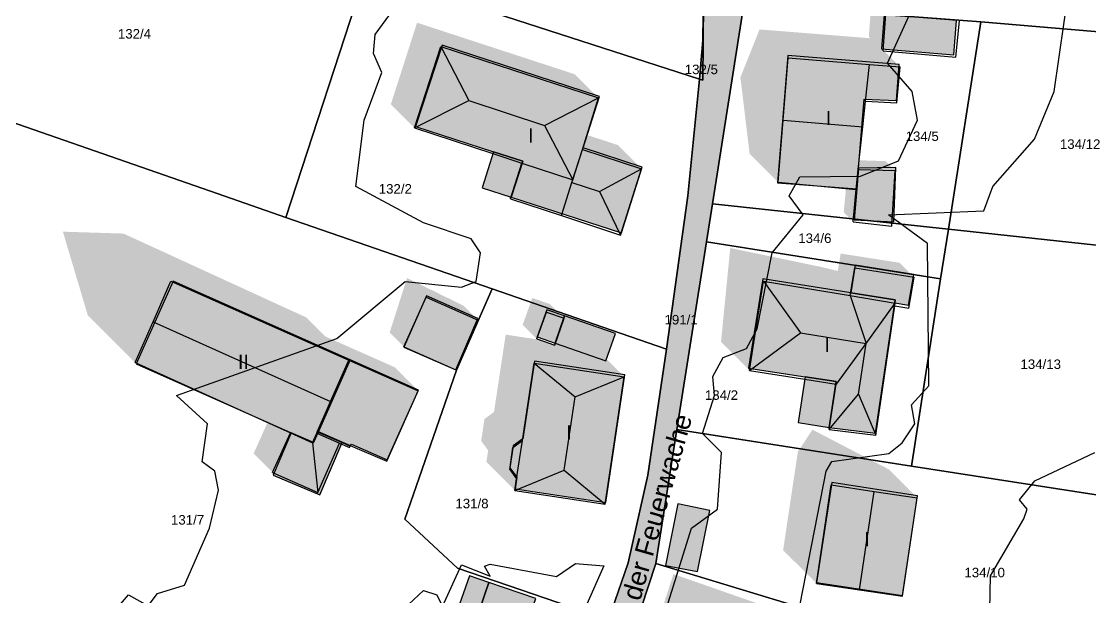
# Model space of a CAD drawing. Header units: millimetres. Extents: x 238 to 3518, y -74 to 2735.
# Drawn here: x 1501.2 to 1613.8, y 1210.9 to 1271.6 of the extents above; entities that cross this region are included whole.
import ezdxf
from ezdxf.enums import TextEntityAlignment as Align

# ---------------------------------------------------------------- set-up
doc = ezdxf.new("R2010")
doc.units = ezdxf.units.MM
for name, color, linetype in [('LP_Flurstueck_bez', 7, 'Continuous'), ('LP_Flurstuecke', 8, 'Continuous'), ('LP_Gebaeude_Dachaufsicht', 9, 'Continuous'), ('LP_Gebaeude_Dachschatten', 253, 'Continuous'), ('LP_Gebaeude_F', 254, 'Continuous'), ('LP_Gebaeude_Geschosszahl', 7, 'Continuous'), ('LP_Gebaeude_Schatten', 7, 'Continuous'), ('LP_Gebaeude_U', 7, 'Continuous'), ('LP_Topographie_Hoehenlinien', 8, 'Continuous'), ('LP_Verkehr_Strassen', 9, 'Continuous'), ('LP_Verkehr_Strassennamen', 7, 'Continuous')]:
    doc.layers.add(name, color=color, linetype=linetype)
doc.styles.get("Standard").update_dxf_attribs({"font": 'arial.ttf'})

msp = doc.modelspace()

# ---------------------------------------------------------------- hatches: boundary and pattern name
at = {"layer": 'LP_Gebaeude_Dachschatten'}
for points in [[(1548.31, 1263.26), (1545.36, 1268.97), (1542.6, 1260.38)], [(1548.31, 1263.26), (1556.27, 1260.65), (1561.96, 1263.54), (1545.36, 1268.97)], [(1589.79, 1260.49), (1590.08, 1263.19), (1590.49, 1267.08), (1581.92, 1267.76), (1581.4, 1261.22)], [(1562.07, 1253.68), (1566.48, 1256.09), (1560.26, 1258.13), (1559.16, 1254.64)], [(1533.76, 1231.58), (1535.67, 1235.94), (1516.95, 1244.26), (1515.07, 1239.96)], [(1583.22, 1238.79), (1579.33, 1244.24), (1577.86, 1234.84)], [(1583.22, 1238.79), (1590.13, 1237.67), (1588.47, 1242.73), (1579.33, 1244.24)], [(1590.13, 1237.67), (1593.21, 1241.94), (1588.47, 1242.73)], [(1586.26, 1228.61), (1589.32, 1232.34), (1590.14, 1237.67), (1587.01, 1233.39), (1586.97, 1233.4)], [(1558.33, 1224.34), (1559.5, 1232.05), (1555.19, 1235.62), (1553.96, 1227.46), (1553.95, 1227.46), (1553.34, 1223.43), (1553.34, 1223.43), (1553.16, 1222.2)], [(1559.5, 1232.05), (1564.67, 1234.19), (1555.19, 1235.62)], [(1586.45, 1222.79), (1584.9, 1212.42), (1589.44, 1211.75), (1590.99, 1222.11)]]:
    msp.add_hatch(color=253, dxfattribs=at).paths.add_polyline_path(points)
at = {"layer": 'LP_Gebaeude_F'}
for points in [[(1591.74, 1268.72), (1599.38, 1268.08), (1599.66, 1271.7), (1598.86, 1271.76), (1596.16, 1271.97), (1592.02, 1272.29)], [(1542.7, 1260.53), (1550.92, 1257.86), (1553.98, 1256.87), (1552.76, 1253.1), (1564.37, 1249.34), (1566.57, 1256.27), (1560.34, 1258.3), (1562.05, 1263.7), (1545.49, 1269.11)], [(1580.82, 1254.59), (1589.15, 1253.99), (1589.32, 1256.15), (1589.92, 1263.43), (1593.32, 1263.27), (1593.62, 1267.06), (1581.89, 1268)], [(1549.7, 1254.09), (1552.76, 1253.1), (1553.98, 1256.87), (1550.92, 1257.86)], [(1588.89, 1250.71), (1593.04, 1250.51), (1593.27, 1256.21), (1589.32, 1256.15), (1589.15, 1253.99)], [(1588.51, 1243.02), (1593.21, 1242.27), (1593.16, 1241.96), (1594.6, 1241.71), (1595.17, 1244.95), (1588.97, 1245.92)], [(1513.3, 1235.54), (1529.59, 1228.27), (1531.97, 1227.24), (1532.45, 1228.33), (1535.83, 1235.95), (1517.19, 1244.25)], [(1577.77, 1235.09), (1583.72, 1234.18), (1586.98, 1233.69), (1586.25, 1228.85), (1591.13, 1228.25), (1593.16, 1241.96), (1593.21, 1242.27), (1588.51, 1243.02), (1579.25, 1244.49)], [(1541.48, 1237.31), (1546.93, 1234.91), (1549.27, 1240.3), (1543.87, 1242.7)], [(1555.51, 1238.38), (1557.39, 1237.73), (1558.38, 1240.58), (1556.52, 1241.22)], [(1557.39, 1237.73), (1562.75, 1235.86), (1563.76, 1238.72), (1558.38, 1240.58)], [(1532.45, 1228.33), (1534.97, 1227.24), (1535.8, 1226.88), (1535.94, 1227.07), (1539.72, 1225.42), (1543, 1232.77), (1535.83, 1235.95)], [(1552.64, 1224.59), (1553.38, 1223.61), (1553.19, 1222.36), (1562.72, 1220.94), (1564.74, 1234.4), (1555.22, 1235.83), (1553.99, 1227.65), (1552.98, 1226.9)], [(1582.99, 1229.35), (1586.25, 1228.85), (1586.98, 1233.69), (1583.72, 1234.18)], [(1527.7, 1223.82), (1532.63, 1221.76), (1534.97, 1227.24), (1532.45, 1228.33), (1531.97, 1227.24), (1529.59, 1228.27)], [(1584.91, 1212.51), (1593.95, 1211.13), (1595.56, 1221.63), (1586.51, 1223.04)], [(1569.03, 1214.31), (1572.37, 1213.66), (1573.68, 1220.11), (1570.3, 1220.79)], [(1547.32, 1210.22), (1549.39, 1209.52), (1550.43, 1212.51), (1548.37, 1213.21)], [(1549.39, 1209.52), (1554.32, 1207.84), (1555.35, 1210.83), (1550.43, 1212.51)]]:
    msp.add_hatch(color=254, dxfattribs=at).paths.add_polyline_path(points)
at = {"layer": 'LP_Gebaeude_Schatten'}
for points in [[(1592.21, 1272.37), (1591.92, 1268.49), (1592.06, 1268.48), (1593.72, 1266.82), (1590.49, 1267.08), (1581.92, 1267.76), (1581.4, 1261.22), (1580.87, 1254.68), (1577.87, 1257.68), (1576.9, 1265.72), (1578.92, 1270.76), (1587.49, 1270.08), (1590.58, 1269.83), (1590.42, 1269.99), (1590.61, 1272.51), (1592.21, 1272.37)], [(1542.86, 1271.47), (1559.46, 1266.04), (1561.96, 1263.54), (1545.36, 1268.97), (1542.6, 1260.38), (1540.1, 1262.88), (1542.86, 1271.47)], [(1566.48, 1256.09), (1560.26, 1258.13), (1560.74, 1259.65), (1563.98, 1258.59), (1566.48, 1256.09)], [(1550.91, 1257.65), (1553.9, 1256.67), (1552.69, 1252.91), (1550.19, 1255.41), (1550.91, 1257.65)], [(1593.18, 1255.89), (1589.3, 1256.02), (1589.4, 1256.98), (1592.18, 1256.89), (1593.18, 1255.89)], [(1588.02, 1254.01), (1589.1, 1253.91), (1588.78, 1250.5), (1587.78, 1251.5), (1588.02, 1254.01)], [(1542.99, 1232.69), (1535.67, 1235.94), (1516.95, 1244.26), (1515.07, 1239.96), (1513.19, 1235.67), (1508.19, 1240.67), (1505.57, 1249.46), (1511.95, 1249.26), (1531.17, 1240.44), (1533.17, 1238.44), (1540.49, 1235.19), (1542.99, 1232.69)], [(1593.68, 1246.18), (1595.18, 1244.68), (1588.96, 1245.66), (1588.47, 1242.73), (1579.33, 1244.24), (1577.86, 1234.84), (1574.86, 1237.84), (1575.83, 1247.74), (1585.47, 1245.73), (1587.15, 1245.32), (1587.46, 1247.16), (1593.68, 1246.18)], [(1541.81, 1244.58), (1547.78, 1241.65), (1549.28, 1240.15), (1543.81, 1242.58), (1541.47, 1237.33), (1539.97, 1238.83), (1541.81, 1244.58)], [(1554.99, 1242.48), (1556.83, 1241.84), (1558.33, 1240.34), (1556.49, 1240.98), (1555.48, 1238.16), (1553.98, 1239.66), (1554.99, 1242.48)], [(1564.67, 1234.19), (1555.19, 1235.62), (1553.96, 1227.46), (1553.95, 1227.46), (1552.95, 1226.72), (1552.61, 1224.42), (1553.34, 1223.43), (1553.16, 1222.2), (1550.16, 1225.2), (1550.34, 1226.43), (1549.61, 1227.42), (1549.95, 1229.72), (1550.95, 1230.46), (1550.96, 1230.46), (1552.19, 1238.62), (1555.66, 1238.09), (1557.35, 1237.5), (1557.46, 1237.82), (1561.67, 1237.19), (1564.67, 1234.19)], [(1532.3, 1228.25), (1533.76, 1231.58), (1535.67, 1235.94), (1532.39, 1228.44), (1532.3, 1228.25)], [(1583.61, 1233.93), (1583.7, 1233.92), (1586.97, 1233.4), (1586.26, 1228.61), (1583.26, 1231.61), (1583.61, 1233.93)], [(1527.12, 1229.37), (1529.53, 1228.28), (1527.65, 1224.09), (1525.65, 1226.09), (1527.12, 1229.37)], [(1582.95, 1226.29), (1584.49, 1228.61), (1592.52, 1224.43), (1595.52, 1221.43), (1586.45, 1222.79), (1584.9, 1212.42), (1581.4, 1215.92), (1582.95, 1226.29)], [(1569.85, 1213.4), (1583.49, 1208.63), (1586.99, 1205.13), (1573.85, 1209.4), (1571.42, 1201.92), (1567.42, 1205.92), (1569.85, 1213.4)]]:
    msp.add_hatch(color=7, dxfattribs=at).paths.add_polyline_path(points)
at = {"layer": 'LP_Verkehr_Strassen'}
msp.add_hatch(color=9, dxfattribs=at).paths.add_polyline_path([(1551.92, 1175.96), (1555.92, 1177.68), (1557.23, 1181.68), (1568, 1214.52), (1570.22, 1228.64), (1573.33, 1248.38), (1573.96, 1252.4), (1577.26, 1273.39), (1577.68, 1276.11), (1577.74, 1276.47), (1573.05, 1277.68), (1572.93, 1269.58), (1572.58, 1265.52), (1571.36, 1253.22), (1569.11, 1237.08), (1567.15, 1223.81), (1565.07, 1214.58), (1563.02, 1208.58), (1554.49, 1183.73)])

# ---------------------------------------------------------------- linework, layer by layer
at = {"layer": 'LP_Flurstuecke', "color": 8}
for points in [[(1577.68, 1276.11), (1590.25, 1272.44), (1596.17, 1272.02), (1602.21, 1271.57), (1628.28, 1269.34), (1630.5, 1280.54), (1630.71, 1281.6), (1627.84, 1285.1), (1610.69, 1310.04), (1607.24, 1314.01), (1602.87, 1312.69), (1596.07, 1302.66), (1577.74, 1276.47)], [(1533.91, 1278.06), (1537.51, 1276.89), (1572.58, 1265.52), (1572.93, 1269.58), (1573.05, 1277.68), (1565.28, 1286.54), (1561.32, 1302.03), (1558.08, 1298.98)], [(1477.55, 1268.86), (1478.18, 1268.63), (1521.11, 1253.73), (1529.06, 1250.97), (1537.51, 1276.89), (1533.91, 1278.06), (1519.86, 1282.61), (1486.29, 1293.49)], [(1551.92, 1175.96), (1555.92, 1177.68), (1557.23, 1181.68), (1568, 1214.52), (1570.22, 1228.64), (1573.33, 1248.38), (1573.96, 1252.4), (1577.26, 1273.39), (1577.68, 1276.11), (1577.74, 1276.47), (1573.05, 1277.68), (1572.95, 1265.4), (1572.58, 1265.52), (1571.36, 1253.22), (1569.11, 1237.08), (1567.15, 1223.81), (1565.07, 1214.58), (1563.02, 1208.58), (1554.49, 1183.73)], [(1572.58, 1265.52), (1572.95, 1265.4), (1573.05, 1277.68), (1572.93, 1269.58)], [(1529.06, 1250.97), (1550.75, 1243.44), (1559.59, 1240.38), (1569.11, 1237.08), (1571.36, 1253.22), (1572.58, 1265.52), (1537.51, 1276.89)], [(1573.96, 1252.4), (1598.8, 1249.72), (1602.21, 1271.57), (1596.17, 1272.02), (1590.25, 1272.44), (1577.26, 1273.39)], [(1598.8, 1249.72), (1621.85, 1247.23), (1623.83, 1247.01), (1628.28, 1269.34), (1602.21, 1271.57)], [(1459.55, 1216.78), (1494.53, 1204.53), (1496.61, 1203.89), (1511.71, 1198.62), (1526.81, 1193.36), (1551.75, 1184.67), (1554.49, 1183.73), (1563.02, 1208.58), (1547.1, 1214.01), (1541.56, 1219.17), (1547.02, 1234.88), (1550.75, 1243.44), (1529.06, 1250.97), (1521.11, 1253.73), (1478.18, 1268.63), (1477.55, 1268.86), (1475.62, 1263.03), (1468.06, 1241.32)], [(1573.33, 1248.38), (1597.98, 1244.51), (1598.8, 1249.72), (1573.96, 1252.4)], [(1594.91, 1224.78), (1618.67, 1221.07), (1619.12, 1223.37), (1620.01, 1227.82), (1623.74, 1246.57), (1623.83, 1247.01), (1621.85, 1247.23), (1598.8, 1249.72), (1597.98, 1244.51)], [(1570.22, 1228.64), (1594.91, 1224.78), (1597.98, 1244.51), (1573.33, 1248.38)], [(1541.56, 1219.17), (1547.1, 1214.01), (1563.02, 1208.58), (1565.07, 1214.58), (1567.15, 1223.81), (1569.11, 1237.08), (1559.59, 1240.38), (1550.75, 1243.44), (1547.02, 1234.88)], [(1568, 1214.52), (1592.23, 1207.15), (1614.55, 1200.38), (1614.74, 1201.36), (1618.67, 1221.07), (1594.91, 1224.78), (1570.22, 1228.64)], [(1557.23, 1181.68), (1573.67, 1179.86), (1587.46, 1176.62), (1592.23, 1207.15), (1568, 1214.52)]]:
    msp.add_lwpolyline(points, close=True, dxfattribs=at)
at = {"layer": 'LP_Gebaeude_Dachaufsicht', "color": 9}
for p, q in [((1591.92, 1268.49, 73.28), (1592.21, 1272.37, 73.28)), ((1599.57, 1267.83, 73.28), (1599.97, 1271.65, 73.28)), ((1542.6, 1260.38, 73.99), (1545.36, 1268.97, 73.99)), ((1545.36, 1268.97, 73.99), (1548.31, 1263.26, 76.51)), ((1545.36, 1268.97, 73.99), (1561.96, 1263.54, 73.99)), ((1581.4, 1261.22, 76.63), (1581.92, 1267.76, 75.11)), ((1581.92, 1267.76, 75.11), (1590.49, 1267.08, 75.11)), ((1591.92, 1268.49, 73.28), (1599.57, 1267.83, 73.28)), ((1590.08, 1263.19, 76.01), (1590.49, 1267.08, 75.11)), ((1590.08, 1263.19, 75.11), (1590.49, 1267.08, 75.11)), ((1590.49, 1267.08, 75.11), (1593.72, 1266.82, 75.11)), ((1593.38, 1263.02, 75.11), (1593.72, 1266.82, 75.11)), ((1542.6, 1260.38, 73.99), (1548.31, 1263.26, 76.51)), ((1548.31, 1263.26, 76.51), (1556.27, 1260.65, 76.51)), ((1556.27, 1260.65, 76.51), (1561.96, 1263.54, 73.99)), ((1560.26, 1258.13, 73.99), (1561.96, 1263.54, 73.99)), ((1589.79, 1260.49, 76.63), (1590.08, 1263.19, 76.01)), ((1590.08, 1263.19, 75.11), (1593.38, 1263.02, 75.11)), ((1580.87, 1254.68, 75.11), (1581.4, 1261.22, 76.63)), ((1581.4, 1261.22, 76.63), (1589.79, 1260.49, 76.63)), ((1542.6, 1260.38, 73.99), (1550.83, 1257.68, 73.99)), ((1556.27, 1260.65, 76.51), (1559.25, 1254.92, 73.99)), ((1589.3, 1256.02, 75.59), (1589.79, 1260.49, 76.63)), ((1550.83, 1257.68, 73.99), (1553.9, 1256.67, 73.99)), ((1559.16, 1254.64, 76.01), (1560.26, 1258.13, 74.01)), ((1559.25, 1254.92, 73.99), (1560.26, 1258.13, 73.99)), ((1560.26, 1258.13, 74.01), (1566.48, 1256.09, 74.01)), ((1552.69, 1252.91, 73.99), (1553.9, 1256.67, 73.99)), ((1553.9, 1256.67, 73.99), (1559.25, 1254.92, 73.99)), ((1562.07, 1253.68, 76.01), (1566.48, 1256.09, 74.01)), ((1564.29, 1249.1, 74.01), (1566.48, 1256.09, 74.01)), ((1589.1, 1253.91, 72.83), (1589.3, 1256.02, 72.83)), ((1589.1, 1253.91, 75.11), (1589.3, 1256.02, 75.59)), ((1589.3, 1256.02, 72.83), (1593.18, 1255.89, 72.83)), ((1592.84, 1250.04, 72.83), (1593.18, 1255.89, 72.83)), ((1558.06, 1251.15, 74.01), (1559.16, 1254.64, 76.01)), ((1558.06, 1251.15, 73.99), (1559.16, 1254.64, 73.99)), ((1559.16, 1254.64, 73.99), (1559.25, 1254.92, 73.99)), ((1559.16, 1254.64, 76.01), (1562.07, 1253.68, 76.01)), ((1580.87, 1254.68, 75.11), (1589.1, 1253.91, 75.11)), ((1552.69, 1252.91, 73.99), (1558.06, 1251.15, 73.99)), ((1562.07, 1253.68, 76.01), (1564.29, 1249.1, 74.01)), ((1588.78, 1250.5, 72.83), (1589.1, 1253.91, 72.83)), ((1558.06, 1251.15, 74.01), (1564.29, 1249.1, 74.01)), ((1588.78, 1250.5, 72.83), (1592.84, 1250.04, 72.83)), ((1588.47, 1242.73, 74), (1588.96, 1245.66, 74)), ((1588.96, 1245.66, 74), (1595.18, 1244.68, 74)), ((1515.07, 1239.96, 82.69), (1516.95, 1244.26, 76.46)), ((1516.95, 1244.26, 76.46), (1535.67, 1235.94, 76.46)), ((1577.86, 1234.84, 75.67), (1579.33, 1244.24, 75.67)), ((1579.33, 1244.24, 75.67), (1588.47, 1242.73, 75.67)), ((1579.33, 1244.24, 75.67), (1583.22, 1238.79, 77.04)), ((1594.64, 1241.42, 74), (1595.18, 1244.68, 74)), ((1541.47, 1237.33, 72.55), (1543.81, 1242.58, 72.55)), ((1543.81, 1242.58, 72.55), (1549.28, 1240.15, 72.55)), ((1588.47, 1242.73, 75.67), (1593.21, 1241.94, 75.67)), ((1588.47, 1242.73, 75.67), (1590.13, 1237.67, 77.04)), ((1588.47, 1242.73, 74), (1593.21, 1241.94, 74)), ((1590.13, 1237.67, 77.04), (1593.21, 1241.94, 75.67)), ((1591.15, 1228.02, 75.67), (1593.17, 1241.66, 75.68)), ((1593.17, 1241.66, 74), (1593.21, 1241.94, 74)), ((1593.17, 1241.66, 75.68), (1593.21, 1241.94, 75.67)), ((1593.17, 1241.66, 74), (1594.64, 1241.42, 74)), ((1555.48, 1238.16, 73), (1556.49, 1240.98, 73)), ((1556.49, 1240.98, 73), (1558.33, 1240.34, 73)), ((1513.19, 1235.67, 76.46), (1515.07, 1239.96, 82.69)), ((1515.07, 1239.96, 82.69), (1533.76, 1231.58, 82.69)), ((1546.95, 1234.9, 72.55), (1549.28, 1240.15, 72.55)), ((1557.35, 1237.5, 73), (1558.33, 1240.34, 73)), ((1577.86, 1234.84, 75.67), (1583.22, 1238.79, 77.04)), ((1583.22, 1238.79, 77.04), (1590.13, 1237.67, 77.04)), ((1541.47, 1237.33, 72.55), (1546.95, 1234.9, 72.55)), ((1555.48, 1238.16, 73), (1557.35, 1237.5, 73)), ((1587.01, 1233.39, 75.67), (1590.14, 1237.67, 77.04)), ((1587.01, 1233.39, 75.67), (1590.13, 1237.67, 77.04)), ((1589.32, 1232.34, 77.04), (1590.13, 1237.67, 77.04)), ((1589.32, 1232.34, 77.05), (1590.14, 1237.67, 77.04)), ((1513.19, 1235.67, 76.46), (1529.53, 1228.28, 76.46)), ((1532.39, 1228.44, 74.03), (1535.67, 1235.94, 74.03)), ((1533.76, 1231.58, 82.69), (1535.67, 1235.94, 76.46)), ((1535.67, 1235.94, 74.03), (1542.99, 1232.69, 74.03)), ((1553.96, 1227.46, 74.98), (1555.19, 1235.62, 74.98)), ((1555.19, 1235.62, 74.98), (1564.67, 1234.19, 74.98)), ((1555.19, 1235.62, 74.98), (1559.5, 1232.05, 77.22)), ((1559.5, 1232.05, 77.22), (1564.67, 1234.19, 74.98)), ((1562.65, 1220.77, 74.98), (1564.67, 1234.19, 74.98)), ((1577.86, 1234.84, 75.67), (1583.7, 1233.92, 75.67)), ((1583.7, 1233.92, 75.67), (1586.97, 1233.4, 75.67)), ((1539.66, 1225.29, 74.03), (1542.99, 1232.69, 74.03)), ((1586.26, 1228.61, 75.67), (1586.97, 1233.4, 75.65)), ((1586.97, 1233.4, 75.67), (1587.01, 1233.39, 75.67)), ((1586.97, 1233.4, 75.65), (1587.01, 1233.39, 75.67)), ((1532.3, 1228.25, 77.92), (1533.76, 1231.58, 82.69)), ((1558.33, 1224.34, 77.22), (1559.5, 1232.05, 77.22)), ((1586.26, 1228.61, 75.67), (1589.32, 1232.34, 77.05)), ((1586.26, 1228.61, 75.67), (1589.32, 1232.34, 77.04)), ((1589.32, 1232.34, 77.04), (1591.15, 1228.02, 75.67)), ((1527.65, 1224.09, 72.84), (1529.53, 1228.28, 72.84)), ((1529.53, 1228.28, 72.84), (1531.86, 1227.22, 72.84)), ((1529.53, 1228.28, 76.46), (1531.86, 1227.22, 76.46)), ((1531.86, 1227.22, 76.46), (1532.3, 1228.25, 77.92)), ((1531.86, 1227.22, 72.9), (1532.3, 1228.25, 72.9)), ((1532.3, 1228.25, 74.03), (1532.39, 1228.44, 74.03)), ((1532.3, 1228.25, 72.9), (1534.68, 1227.2, 72.9)), ((1532.3, 1228.25, 74.03), (1534.68, 1227.2, 74.03)), ((1532.39, 1228.44, 74.03), (1535.82, 1226.95, 74.03)), ((1586.26, 1228.61, 75.67), (1591.15, 1228.02, 75.67)), ((1531.86, 1227.22, 72.84), (1532.41, 1222, 72.84)), ((1531.86, 1227.22, 72.9), (1532.41, 1222, 72.9)), ((1532.41, 1222, 72.9), (1534.68, 1227.2, 72.9)), ((1534.68, 1227.2, 74.03), (1535.74, 1226.73, 74.03)), ((1552.95, 1226.72, 74.98), (1553.95, 1227.46, 74.98)), ((1553.34, 1223.43, 74.98), (1553.95, 1227.46, 74.98)), ((1553.34, 1223.43, 74.98), (1553.95, 1227.46, 74.98)), ((1553.95, 1227.46, 74.98), (1553.96, 1227.46, 74.98)), ((1535.74, 1226.73, 74.03), (1535.82, 1226.95, 74.03)), ((1535.82, 1226.95, 74.03), (1539.66, 1225.29, 74.03)), ((1552.61, 1224.42, 74.98), (1552.95, 1226.72, 74.98)), ((1527.65, 1224.09, 72.84), (1532.41, 1222, 72.84)), ((1552.61, 1224.42, 74.98), (1553.34, 1223.43, 74.98)), ((1553.16, 1222.2, 74.98), (1558.33, 1224.34, 77.22)), ((1558.33, 1224.34, 77.22), (1562.65, 1220.77, 74.98)), ((1553.16, 1222.2, 74.98), (1553.34, 1223.43, 74.97)), ((1553.34, 1223.43, 74.97), (1553.34, 1223.43, 74.98)), ((1553.34, 1223.43, 74.98), (1553.34, 1223.43, 74.98)), ((1584.9, 1212.42, 76.84), (1586.45, 1222.79, 76.84)), ((1586.45, 1222.79, 76.84), (1590.99, 1222.11, 80.94)), ((1553.16, 1222.2, 74.98), (1562.65, 1220.77, 74.98)), ((1589.44, 1211.75, 80.94), (1590.99, 1222.11, 80.94)), ((1590.99, 1222.11, 80.94), (1595.52, 1221.43, 76.84)), ((1593.98, 1211.07, 76.84), (1595.52, 1221.43, 76.84)), ((1584.9, 1212.42, 76.84), (1589.44, 1211.75, 80.94)), ((1589.44, 1211.75, 80.94), (1593.98, 1211.07, 76.84))]:
    msp.add_line(p, q, dxfattribs=at)
at = {"layer": 'LP_Gebaeude_U', "color": 7}
for points in [[(1591.74, 1268.72), (1599.38, 1268.08), (1599.66, 1271.7), (1598.86, 1271.76), (1596.16, 1271.97), (1592.02, 1272.29)], [(1542.7, 1260.53), (1550.92, 1257.86), (1553.98, 1256.87), (1552.76, 1253.1), (1564.37, 1249.34), (1566.57, 1256.27), (1560.34, 1258.3), (1562.05, 1263.7), (1545.49, 1269.11)], [(1580.82, 1254.59), (1589.15, 1253.99), (1589.32, 1256.15), (1589.92, 1263.43), (1593.32, 1263.27), (1593.62, 1267.06), (1581.89, 1268)], [(1549.7, 1254.09), (1552.76, 1253.1), (1553.98, 1256.87), (1550.92, 1257.86)], [(1588.89, 1250.71), (1593.04, 1250.51), (1593.27, 1256.21), (1589.32, 1256.15), (1589.15, 1253.99)], [(1588.51, 1243.02), (1593.21, 1242.27), (1593.16, 1241.96), (1594.6, 1241.71), (1595.17, 1244.95), (1588.97, 1245.92)], [(1513.3, 1235.54), (1529.59, 1228.27), (1531.97, 1227.24), (1532.45, 1228.33), (1535.83, 1235.95), (1517.19, 1244.25)], [(1577.77, 1235.09), (1583.72, 1234.18), (1586.98, 1233.69), (1586.25, 1228.85), (1591.13, 1228.25), (1593.16, 1241.96), (1593.21, 1242.27), (1588.51, 1243.02), (1579.25, 1244.49)], [(1541.48, 1237.31), (1546.93, 1234.91), (1549.27, 1240.3), (1543.87, 1242.7)], [(1555.51, 1238.38), (1557.39, 1237.73), (1558.38, 1240.58), (1556.52, 1241.22)], [(1557.39, 1237.73), (1562.75, 1235.86), (1563.76, 1238.72), (1558.38, 1240.58)], [(1532.45, 1228.33), (1534.97, 1227.24), (1535.8, 1226.88), (1535.94, 1227.07), (1539.72, 1225.42), (1543, 1232.77), (1535.83, 1235.95)], [(1552.64, 1224.59), (1553.38, 1223.61), (1553.19, 1222.36), (1562.72, 1220.94), (1564.74, 1234.4), (1555.22, 1235.83), (1553.99, 1227.65), (1552.98, 1226.9)], [(1582.99, 1229.35), (1586.25, 1228.85), (1586.98, 1233.69), (1583.72, 1234.18)], [(1527.7, 1223.82), (1532.63, 1221.76), (1534.97, 1227.24), (1532.45, 1228.33), (1531.97, 1227.24), (1529.59, 1228.27)], [(1584.91, 1212.51), (1593.95, 1211.13), (1595.56, 1221.63), (1586.51, 1223.04)], [(1569.03, 1214.31), (1572.37, 1213.66), (1573.68, 1220.11), (1570.3, 1220.79)], [(1547.32, 1210.22), (1549.39, 1209.52), (1550.43, 1212.51), (1548.37, 1213.21)], [(1549.39, 1209.52), (1554.32, 1207.84), (1555.35, 1210.83), (1550.43, 1212.51)]]:
    msp.add_lwpolyline(points, close=True, dxfattribs=at)
at = {"layer": 'LP_Topographie_Hoehenlinien', "color": 8}
for points in [[(1583.19, 1210.22), (1585.94, 1224.22), (1586.53, 1225.25), (1592.53, 1226.1), (1593.93, 1227.22), (1595.25, 1229.22), (1594.92, 1231.22), (1596.73, 1233.22), (1596.61, 1248.22), (1592.51, 1251.22), (1602.53, 1251.66), (1603.48, 1254.22), (1607.85, 1259.22), (1609.95, 1264.22), (1611.52, 1275.22), (1612.52, 1277.22), (1611.74, 1282.22), (1612.65, 1284.22), (1612.17, 1286.22), (1613.11, 1287.22), (1612.12, 1288.22), (1611.71, 1291.22), (1613.86, 1296.22)], [(1510.76, 1209.22), (1512.49, 1211.22), (1514.54, 1210.05), (1515.54, 1211.35), (1518.38, 1212.22), (1521.01, 1218.22), (1521.97, 1222.22), (1521.58, 1224.22), (1520.23, 1225.22), (1520.8, 1229.22), (1517.52, 1232.22), (1534.4, 1238.22), (1541.6, 1244.22), (1547.54, 1243.63), (1549.09, 1244.22), (1549.55, 1247.22), (1548.54, 1248.71), (1543.54, 1250.39), (1536.4, 1254.22), (1537.28, 1261.22), (1539.15, 1266.22), (1538.26, 1268.22), (1538.46, 1270.22), (1541.54, 1274.49)], [(1568.64, 1208.22), (1571.74, 1218.22), (1574.5, 1220.22), (1574.91, 1226.22), (1572.91, 1228.22), (1574.18, 1232.22), (1573.99, 1234.22), (1575.07, 1236.22), (1577.53, 1237.17), (1578.67, 1239.22), (1580.23, 1247.22), (1583.5, 1251.22), (1582.04, 1253.22), (1583.15, 1255.22), (1589.53, 1255.31), (1593.53, 1256.93), (1595.53, 1261.21), (1594.99, 1264.22), (1592.4, 1267.22), (1594.68, 1272.22)], [(1603.05, 1204.22), (1603.24, 1213.22), (1606.75, 1219.22), (1607.09, 1220.22), (1606.29, 1221.22), (1607.9, 1223.22), (1614.21, 1226.22)], [(1540.9, 1209.22), (1543.54, 1211.68), (1544.93, 1211.22), (1545.54, 1209.98), (1547.54, 1214.38), (1550.54, 1213.18), (1549.95, 1214.22), (1550.54, 1214.45), (1557.54, 1213.14), (1559.54, 1214.51), (1562.54, 1214.26), (1560.74, 1210.22)]]:
    msp.add_lwpolyline(points, dxfattribs=at)

# ---------------------------------------------------------------- texts
at = {"layer": 'LP_Flurstueck_bez', "color": 7}
for s, p in [('132/4', (1513.11, 1270.3)), ('132/5', (1572.79, 1266.55)), ('134/5', (1596.04, 1259.51)), ('134/12', (1612.67, 1258.68)), ('132/2', (1540.57, 1253.97)), ('134/6', (1584.74, 1248.77)), ('191/1', (1570.66, 1240.19)), ('134/13', (1608.52, 1235.5)), ('134/2', (1574.91, 1232.25)), ('131/8', (1548.64, 1220.83)), ('131/7', (1518.7, 1219.11)), ('134/10', (1602.62, 1213.56))]:
    msp.add_text(s, height=1, dxfattribs=at).set_placement(p, align=Align.MIDDLE_CENTER)
at = {"layer": 'LP_Gebaeude_Geschosszahl', "color": 7}
for s, p in [('I', (1586.18, 1261.43)), ('I', (1554.84, 1259.59)), ('I', (1586.03, 1237.53)), ('II', (1524.57, 1235.74)), ('I', (1558.85, 1228.33)), ('I', (1590.23, 1217.08))]:
    msp.add_text(s, height=1.5, dxfattribs=at).set_placement(p, align=Align.MIDDLE_CENTER)
at = {"layer": 'LP_Verkehr_Strassennamen', "color": 7}
msp.add_text('An der Feuerwache', height=2, rotation=74.1508, dxfattribs=at).set_placement((1567.56, 1218.45), align=Align.MIDDLE_CENTER)

doc.saveas('drawing.dxf')
